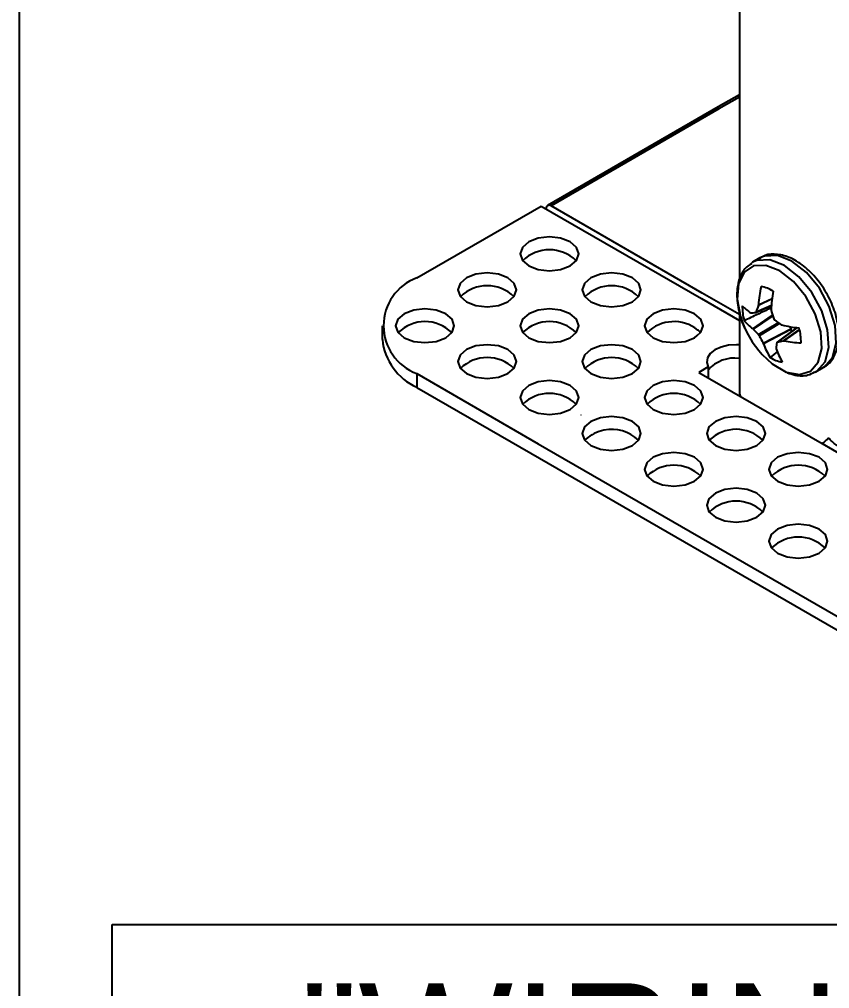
# Model space of a CAD drawing. Extents: x 0 to 6.48, y -7.17 to 0.
# Drawn here: x 0 to 1.726, y -5.108 to -3.042 of the extents above; entities that cross this region are included whole.
import ezdxf

# ---------------------------------------------------------------- set-up
doc = ezdxf.new("R2010")
doc.units = 0
doc.header["$LTSCALE"] = 0.5
doc.header["$MEASUREMENT"] = 0
for name, color, linetype in [('Brackets', 181, 'CONTINUOUS'), ('End Cap', 92, 'CONTINUOUS'), ('FAB DWG', 221, 'CONTINUOUS'), ('Hardware', 242, 'CONTINUOUS'), ('Housing', 150, 'CONTINUOUS')]:
    doc.layers.add(name, color=color, linetype=linetype)
doc.layers.add('Text-Unprinted', color=131, linetype='CONTINUOUS', plot=False)
doc.styles.add('LSAD_Standard', font='arial.ttf')

msp = doc.modelspace()

# ---------------------------------------------------------------- linework, layer by layer
at = {"layer": 'Brackets', "transparency": 16777216}
for p, q in [((0.8466, -3.5927), (1.1117, -3.4396)), ((1.1117, -3.4396), (1.4538, -3.637)), ((1.4538, -3.637), (1.5341, -3.6834)), ((0.7733, -3.6947), (0.7733, -3.724)), ((0.8466, -3.7968), (1.1054, -3.9462)), ((0.8466, -3.7968), (0.8466, -3.8261)), ((1.4677, -3.7824), (1.4478, -3.7943)), ((1.4478, -3.7943), (1.7105, -3.946)), ((1.4677, -3.7824), (1.4677, -3.8058)), ((0.8466, -3.8261), (1.0897, -3.9664)), ((1.1054, -3.9462), (2.8783, -4.9697)), ((1.7105, -3.946), (3.4783, -4.9665)), ((1.0897, -3.9664), (2.8275, -4.9697))]:
    msp.add_line(p, q, dxfattribs=at)
at = {"layer": 'Brackets', "transparency": 16777216, "flags": 128}
for points in [[(1.1736, -3.5161), (1.1533, -3.5083), (1.1294, -3.5055), (1.1055, -3.5083), (1.0852, -3.5161), (1.0717, -3.5278), (1.0669, -3.5416), (1.0717, -3.5554), (1.0852, -3.5671), (1.1055, -3.575), (1.1294, -3.5777), (1.1533, -3.575), (1.1736, -3.5671), (1.1872, -3.5554), (1.1919, -3.5416), (1.1872, -3.5278), (1.1736, -3.5161)], [(1.041, -3.5927), (1.0207, -3.5848), (0.9968, -3.5821), (0.9729, -3.5848), (0.9526, -3.5927), (0.9391, -3.6044), (0.9343, -3.6182), (0.9391, -3.632), (0.9526, -3.6437), (0.9729, -3.6515), (0.9968, -3.6542), (1.0207, -3.6515), (1.041, -3.6437), (1.0546, -3.632), (1.0593, -3.6182), (1.0546, -3.6044), (1.041, -3.5927)], [(1.3062, -3.5927), (1.2859, -3.5848), (1.262, -3.5821), (1.2381, -3.5848), (1.2178, -3.5927), (1.2043, -3.6044), (1.1995, -3.6182), (1.2043, -3.632), (1.2178, -3.6437), (1.2381, -3.6515), (1.262, -3.6542), (1.2859, -3.6515), (1.3062, -3.6437), (1.3197, -3.632), (1.3245, -3.6182), (1.3197, -3.6044), (1.3062, -3.5927)], [(0.9084, -3.6692), (0.8882, -3.6614), (0.8642, -3.6586), (0.8403, -3.6614), (0.8201, -3.6692), (0.8065, -3.6809), (0.8017, -3.6947), (0.8065, -3.7085), (0.8201, -3.7202), (0.8403, -3.728), (0.8642, -3.7308), (0.8882, -3.728), (0.9084, -3.7202), (0.922, -3.7085), (0.9267, -3.6947), (0.922, -3.6809), (0.9084, -3.6692)], [(1.1736, -3.6692), (1.1533, -3.6614), (1.1294, -3.6586), (1.1055, -3.6614), (1.0852, -3.6692), (1.0717, -3.6809), (1.0669, -3.6947), (1.0717, -3.7085), (1.0852, -3.7202), (1.1055, -3.728), (1.1294, -3.7308), (1.1533, -3.728), (1.1736, -3.7202), (1.1872, -3.7085), (1.1919, -3.6947), (1.1872, -3.6809), (1.1736, -3.6692)], [(1.4488, -3.6778), (1.4388, -3.6692), (1.4185, -3.6614), (1.3946, -3.6586), (1.3707, -3.6614), (1.3504, -3.6692), (1.3368, -3.6809), (1.3321, -3.6947), (1.3368, -3.7085), (1.3504, -3.7202), (1.3707, -3.728), (1.3946, -3.7308), (1.4185, -3.728), (1.4388, -3.7202), (1.4442, -3.7155)], [(1.4442, -3.7155), (1.4523, -3.7085), (1.4571, -3.6947), (1.4523, -3.6809), (1.4488, -3.6778)], [(1.041, -3.7457), (1.0207, -3.7379), (0.9968, -3.7352), (0.9729, -3.7379), (0.9526, -3.7457), (0.9391, -3.7574), (0.9343, -3.7712), (0.9391, -3.7851), (0.9526, -3.7968), (0.9729, -3.8046), (0.9968, -3.8073), (1.0207, -3.8046), (1.041, -3.7968), (1.0546, -3.7851), (1.0593, -3.7712), (1.0546, -3.7574), (1.041, -3.7457)], [(1.3062, -3.7457), (1.2859, -3.7379), (1.262, -3.7352), (1.2381, -3.7379), (1.2178, -3.7457), (1.2043, -3.7574), (1.1995, -3.7712), (1.2043, -3.7851), (1.2178, -3.7968), (1.2381, -3.8046), (1.262, -3.8073), (1.2859, -3.8046), (1.3062, -3.7968), (1.3197, -3.7851), (1.3245, -3.7712), (1.3197, -3.7574), (1.3062, -3.7457)], [(1.5341, -3.7354), (1.5278, -3.7352), (1.511, -3.7364), (1.4955, -3.7402), (1.4822, -3.7462), (1.4722, -3.754), (1.4663, -3.7631), (1.4647, -3.7728), (1.4677, -3.7824)], [(1.1736, -3.8223), (1.1533, -3.8144), (1.1294, -3.8117), (1.1055, -3.8144), (1.0852, -3.8223), (1.0717, -3.834), (1.0669, -3.8478), (1.0717, -3.8616), (1.0852, -3.8733), (1.1055, -3.8811), (1.1294, -3.8839), (1.1533, -3.8811), (1.1736, -3.8733), (1.1872, -3.8616), (1.1919, -3.8478), (1.1872, -3.834), (1.1736, -3.8223)], [(1.4388, -3.8223), (1.4185, -3.8144), (1.3946, -3.8117), (1.3707, -3.8144), (1.3504, -3.8223), (1.3368, -3.834), (1.3321, -3.8478), (1.3368, -3.8616), (1.3504, -3.8733), (1.3707, -3.8811), (1.3946, -3.8839), (1.4185, -3.8811), (1.4388, -3.8733), (1.4523, -3.8616), (1.4571, -3.8478), (1.4523, -3.834), (1.4388, -3.8223)], [(1.2787, -3.8902), (1.262, -3.8882), (1.2381, -3.891), (1.2178, -3.8988), (1.2043, -3.9105), (1.1995, -3.9243), (1.2038, -3.9369)], [(1.2038, -3.9369), (1.2043, -3.9381), (1.2178, -3.9498), (1.2381, -3.9577), (1.262, -3.9604), (1.2859, -3.9577), (1.3062, -3.9498), (1.3197, -3.9381), (1.3245, -3.9243), (1.3197, -3.9105), (1.3062, -3.8988), (1.2859, -3.891), (1.2787, -3.8902)], [(1.5714, -3.8988), (1.5511, -3.891), (1.5272, -3.8882), (1.5032, -3.891), (1.483, -3.8988), (1.4694, -3.9105), (1.4647, -3.9243), (1.4694, -3.9381), (1.483, -3.9498), (1.5032, -3.9577), (1.5272, -3.9604), (1.5511, -3.9577), (1.5714, -3.9498), (1.5849, -3.9381), (1.5897, -3.9243), (1.5849, -3.9105), (1.5714, -3.8988)], [(1.4388, -3.9753), (1.4185, -3.9675), (1.3946, -3.9648), (1.3707, -3.9675), (1.3504, -3.9753), (1.3368, -3.9871), (1.3321, -4.0009), (1.3368, -4.0147), (1.3504, -4.0264), (1.3707, -4.0342), (1.3946, -4.0369), (1.4185, -4.0342), (1.4388, -4.0264), (1.4523, -4.0147), (1.4571, -4.0009), (1.4523, -3.9871), (1.4388, -3.9753)], [(1.7039, -3.9753), (1.6837, -3.9675), (1.6597, -3.9648), (1.6358, -3.9675), (1.6155, -3.9753), (1.602, -3.9871), (1.5972, -4.0009), (1.602, -4.0147), (1.6155, -4.0264), (1.6358, -4.0342), (1.6597, -4.0369), (1.6837, -4.0342), (1.7039, -4.0264), (1.7175, -4.0147), (1.7222, -4.0009), (1.7175, -3.9871), (1.7039, -3.9753)], [(1.5714, -4.0519), (1.5511, -4.0441), (1.5272, -4.0413), (1.5032, -4.0441), (1.483, -4.0519), (1.4694, -4.0636), (1.4647, -4.0774), (1.4694, -4.0912), (1.483, -4.1029), (1.5032, -4.1107), (1.5272, -4.1135), (1.5511, -4.1107), (1.5714, -4.1029), (1.5849, -4.0912), (1.5897, -4.0774), (1.5849, -4.0636), (1.5714, -4.0519)], [(1.7039, -4.1284), (1.6837, -4.1206), (1.6597, -4.1179), (1.6358, -4.1206), (1.6155, -4.1284), (1.602, -4.1401), (1.5972, -4.1539), (1.602, -4.1677), (1.6155, -4.1794), (1.6358, -4.1873), (1.6597, -4.19), (1.6837, -4.1873), (1.7039, -4.1794), (1.7175, -4.1677), (1.7222, -4.1539), (1.7175, -4.1401), (1.7039, -4.1284)]]:
    msp.add_lwpolyline(points, dxfattribs=at)
at = {"layer": 'Brackets', "transparency": 16777216}
for centre, radius, start, end in [((1.1294, -3.6146), 0.0817, 45.6215, 134.3785), ((0.8853, -3.6947), 0.1092, 110.7834, 249.2166), ((0.9968, -3.6912), 0.0817, 45.6215, 134.3785), ((1.262, -3.6912), 0.0817, 45.6215, 134.3785), ((0.8642, -3.7677), 0.0817, 45.6215, 134.3785), ((1.1294, -3.7677), 0.0817, 45.6215, 134.3785), ((1.3946, -3.7677), 0.0817, 51.3221, 134.3785), ((1.3946, -3.7677), 0.0817, 45.6215, 51.3221), ((0.8985, -3.7115), 0.1257, 185.6948, 245.6253), ((0.9968, -3.8443), 0.0817, 45.6215, 134.3785), ((1.262, -3.8443), 0.0817, 45.6215, 134.3785), ((1.523, -3.8364), 0.0726, 81.1817, 139.5788), ((1.1294, -3.9208), 0.0817, 45.6215, 134.3785), ((1.3946, -3.9208), 0.0817, 45.6215, 134.3785), ((1.262, -3.9973), 0.0817, 101.5122, 132.3416), ((1.262, -3.9973), 0.0817, 45.6215, 101.5122), ((1.5272, -3.9973), 0.0817, 45.6215, 134.3785), ((1.262, -3.9973), 0.0817, 132.3416, 134.3785), ((1.6858, -3.9052), 0.0477, 301.2288, 323.3791), ((1.3946, -4.0739), 0.0817, 45.6215, 134.3785), ((1.6597, -4.0739), 0.0817, 45.6215, 134.3785), ((1.5272, -4.1504), 0.0817, 45.6215, 134.3785), ((1.6597, -4.227), 0.0817, 45.6215, 134.3785)]:
    msp.add_arc(centre, radius, start, end, dxfattribs=at)
msp.add_open_spline([(1.8023, -3.9402), (1.8021, -3.942), (1.8017, -3.9455), (1.799, -3.9503), (1.7952, -3.9543), (1.7882, -3.9583), (1.7768, -3.9604), (1.759, -3.9584), (1.7391, -3.9504), (1.7291, -3.9392), (1.7241, -3.9337)], degree=3, knots=[0, 0, 0, 0, 0.0580703, 0.113787, 0.1691805, 0.2263164, 0.3526302, 0.5046464, 0.7520764, 1, 1, 1, 1], dxfattribs=at)
at = {"layer": 'End Cap', "transparency": 16777216}
for p, q in [((1.5341, -1.3195), (1.5341, -3.596)), ((1.5341, -3.6662), (1.5341, -3.8376))]:
    msp.add_line(p, q, dxfattribs=at)
msp.add_arc((1.5493, -3.837), 0.0151, 182.5121, 215.7731, dxfattribs=at)
at = {"layer": 'Hardware', "transparency": 16777216}
for p, q in [((1.578, -3.5502), (1.5621, -3.5595)), ((1.5621, -3.5595), (1.5606, -3.5603)), ((1.5749, -3.6503), (1.6039, -3.6364)), ((1.5689, -3.6665), (1.6025, -3.6519)), ((1.5698, -3.6653), (1.6025, -3.6511)), ((1.6038, -3.6377), (1.5746, -3.6517)), ((1.5746, -3.6517), (1.5749, -3.6503)), ((1.5584, -3.6671), (1.5592, -3.6674)), ((1.5627, -3.701), (1.605, -3.6724)), ((1.6054, -3.6736), (1.5636, -3.7018)), ((1.5998, -3.6578), (1.6021, -3.6587)), ((1.602, -3.6609), (1.6022, -3.6625)), ((1.5746, -3.7136), (1.617, -3.6882)), ((1.6197, -3.69), (1.5764, -3.7161)), ((1.6564, -3.6988), (1.6146, -3.7299)), ((1.6567, -3.6989), (1.6153, -3.7296)), ((1.6235, -3.6925), (1.6248, -3.6931)), ((1.6415, -3.6965), (1.6435, -3.7013)), ((1.5636, -3.7018), (1.5627, -3.701)), ((1.5849, -3.7319), (1.6435, -3.7013)), ((1.6439, -3.7027), (1.5855, -3.7331)), ((1.6279, -3.727), (1.6622, -3.7025)), ((1.6624, -3.7032), (1.6291, -3.727)), ((1.6435, -3.7013), (1.6439, -3.7027)), ((1.6439, -3.7027), (1.6445, -3.7077)), ((1.5855, -3.7331), (1.5849, -3.7319)), ((1.6291, -3.727), (1.6279, -3.727)), ((1.6153, -3.7496), (1.5999, -3.7622)), ((1.6125, -3.7427), (1.6127, -3.7438)), ((1.6971, -3.7933), (1.713, -3.7841)), ((1.196, -3.8848), (1.1961, -3.8853))]:
    msp.add_line(p, q, dxfattribs=at)
at = {"layer": 'Hardware', "transparency": 16777216, "flags": 128}
for points in [[(1.713, -3.7841), (1.7154, -3.7826), (1.7327, -3.7624), (1.7406, -3.7318), (1.7382, -3.6943), (1.7258, -3.6537), (1.7046, -3.6147), (1.6771, -3.5813), (1.6461, -3.5573), (1.6151, -3.5451), (1.5874, -3.5462), (1.578, -3.5502)], [(1.6341, -3.7936), (1.6623, -3.7989), (1.686, -3.7916), (1.7024, -3.7724), (1.7099, -3.7434), (1.7077, -3.7078), (1.6958, -3.6693), (1.6758, -3.6323), (1.6497, -3.6006), (1.6203, -3.5778), (1.5908, -3.5663), (1.5645, -3.5673), (1.5442, -3.5807), (1.5321, -3.6052), (1.5294, -3.6379), (1.5366, -3.6755), (1.537, -3.6769)], [(1.696, -3.7939), (1.6994, -3.7918), (1.7167, -3.7716), (1.7246, -3.741), (1.7222, -3.7035), (1.7098, -3.663), (1.6887, -3.6239), (1.6611, -3.5905), (1.6301, -3.5665), (1.5991, -3.5543), (1.5714, -3.5554), (1.5621, -3.5595)], [(1.5988, -3.6535), (1.5991, -3.6549), (1.5998, -3.6578)], [(1.5829, -3.7563), (1.6043, -3.7762), (1.6341, -3.7936)]]:
    msp.add_lwpolyline(points, dxfattribs=at)
at = {"layer": 'Hardware', "transparency": 16777216}
for centre, radius, start, end in [((1.8362, -3.6681), 0.262, 167.4573, 176.096), ((1.5703, -3.675), 0.0645, 56.3215, 80.8829), ((1.9169, -3.673), 0.3151, 170.5438, 177.8012), ((1.6074, -3.5904), 0.091, 222.6488, 237.4246), ((1.6435, -3.655), 0.1031, 178.3681, 196.3024), ((1.7717, -3.7276), 0.2112, 158.9328, 162.8546), ((1.7393, -3.613), 0.2121, 197.5094, 222.4852), ((1.548, -3.4654), 0.2023, 273.1671, 275.8363), ((1.8728, -3.5901), 0.2802, 194.9834, 198.7461), ((1.6138, -3.6281), 0.089, 218.8597, 234.9528), ((1.7724, -3.4657), 0.2713, 233.0484, 236.7132), ((1.7054, -3.3375), 0.3646, 257.231, 263.0787), ((1.7075, -3.5788), 0.1893, 220.5254, 225.4165), ((1.7812, -3.6156), 0.2281, 206.1328, 210.6353), ((1.5625, -3.7284), 0.1031, 358.3681, 16.3024), ((1.7221, -3.6834), 0.1453, 199.9991, 212.8012), ((1.7621, -3.7563), 0.1502, 170.2615, 174.8104), ((1.5622, -3.4386), 0.2958, 280.3359, 282.8227), ((1.6809, -3.4494), 0.2824, 259.4303, 266.8725), ((1.7555, -3.6964), 0.1504, 198.3397, 210.2288), ((1.6357, -3.7085), 0.0645, 236.3215, 260.8829)]:
    msp.add_arc(centre, radius, start, end, dxfattribs=at)
for points, knots in [([(1.7111, -3.7837), (1.7138, -3.7826), (1.7248, -3.7783), (1.7374, -3.7602), (1.7465, -3.7326), (1.7465, -3.6988), (1.7378, -3.6613), (1.7205, -3.6238), (1.6966, -3.5901), (1.668, -3.5632), (1.6377, -3.5462), (1.6089, -3.5411), (1.5875, -3.5434), (1.579, -3.5507), (1.577, -3.5524)], [0, 0, 0, 0, 0.029478, 0.118396, 0.207477, 0.302343, 0.400781, 0.499209, 0.597655, 0.696728, 0.797192, 0.887956, 0.973636, 1, 1, 1, 1]), ([(1.561, -3.5617), (1.5556, -3.5652), (1.5428, -3.5736), (1.5319, -3.5974), (1.5273, -3.6284), (1.5327, -3.6642), (1.54, -3.6904), (1.547, -3.7023), (1.547, -3.7024)], [0, 0, 0, 0, 0.146602, 0.346295, 0.554583, 0.775036, 0.998183, 1, 1, 1, 1]), ([(1.5998, -3.6578), (1.5908, -3.6621), (1.5723, -3.6708), (1.5539, -3.6795), (1.5445, -3.684)], [0, 0, 0, 0, 0.490983, 1, 1, 1, 1]), ([(1.5686, -3.6666), (1.5688, -3.6665), (1.5693, -3.6664), (1.5697, -3.6658), (1.5698, -3.6654), (1.5698, -3.6653)], [0, 0, 0, 0, 0.42854, 0.857097, 1, 1, 1, 1]), ([(1.6075, -3.6801), (1.6077, -3.6805), (1.608, -3.6813), (1.6087, -3.6821), (1.6092, -3.6825), (1.6093, -3.6826)], [0, 0, 0, 0, 0.42854, 0.857097, 1, 1, 1, 1]), ([(1.5764, -3.7161), (1.5762, -3.7157), (1.5757, -3.7149), (1.5751, -3.7141), (1.5747, -3.7137), (1.5746, -3.7136)], [0, 0, 0, 0, 0.42854, 0.857097, 1, 1, 1, 1]), ([(1.6153, -3.7296), (1.6151, -3.7297), (1.6145, -3.7298), (1.6142, -3.7304), (1.6141, -3.7308), (1.6141, -3.7309)], [0, 0, 0, 0, 0.42854, 0.857097, 1, 1, 1, 1]), ([(1.6364, -3.795), (1.6419, -3.7968), (1.6567, -3.8016), (1.6777, -3.8024), (1.6902, -3.7956), (1.6951, -3.7929)], [0, 0, 0, 0, 0.27229, 0.718195, 1, 1, 1, 1])]:
    msp.add_open_spline(points, degree=3, knots=knots, dxfattribs=at)
at = {"layer": 'Housing', "transparency": 16777216}
for p, q in [((1.5341, -3.2023), (1.489, -3.2283)), ((1.5341, -3.2074), (1.4907, -3.2324)), ((1.489, -3.2283), (1.1254, -3.4383)), ((1.4907, -3.2324), (1.1329, -3.439)), ((1.4552, -3.6251), (1.1329, -3.439)), ((1.5341, -3.6707), (1.4552, -3.6251))]:
    msp.add_line(p, q, dxfattribs=at)
at = {"layer": 'Housing', "transparency": 16777216, "flags": 128}
msp.add_lwpolyline([(1.1329, -3.439), (1.129, -3.4376), (1.1257, -3.4381), (1.1233, -3.4404), (1.1223, -3.4442), (1.1223, -3.4457)], dxfattribs=at)
at = {"layer": 'Text-Unprinted', "transparency": 16777216}
msp.add_lwpolyline([(0, 0), (6.4435, 0), (6.4435, -7.1691), (0, -7.1691)], close=True, dxfattribs=at)

# ---------------------------------------------------------------- texts
at = {"layer": 'FAB DWG', "transparency": 16777216, "insert": (3.2218, -5.0964), "char_height": 0.25, "width": 5.798391, "attachment_point": 2, "style": 'LSAD_Standard', "bg_fill": 16, "box_fill_scale": 1.5, "bg_fill_color": 256, "bg_fill_transparency": 0}
msp.add_mtext('"WIRING Dept. MUST APPLY the Chicago Plenum "CCEA" label to the inside of the fixture extrusion. Label must be visible after fixture installation"', dxfattribs=at)

doc.saveas('drawing.dxf')
